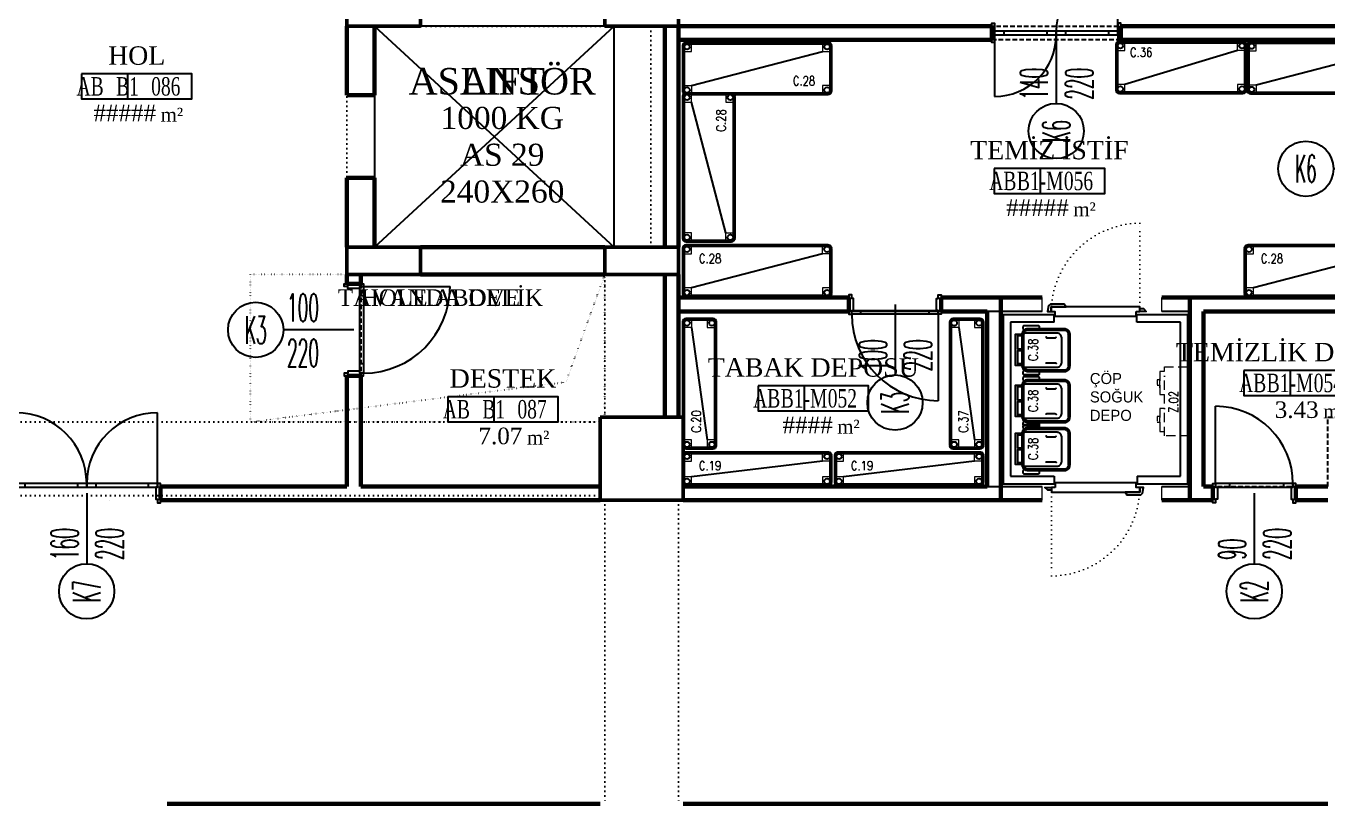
# Model space of a CAD drawing. Extents: x -228812 to 45006, y -308075 to -42938.
# Drawn here: x 34820 to 36233, y -46851 to -46006 of the extents above; entities that cross this region are included whole.
import ezdxf
from ezdxf.enums import TextEntityAlignment as Align

# ---------------------------------------------------------------- set-up
doc = ezdxf.new("R2010")
doc.units = 0
doc.header["$LTSCALE"] = 20
for name, pattern in [('( Hidden )', [0.375, 0.25, -0.125]), ('BORDER', [1.75, 0.5, -0.25, 0.5, -0.25, 0, -0.25]), ('DASHED2', [0.375, 0.25, -0.125]), ('DOT', [0.25, 0, -0.25])]:
    doc.linetypes.add(name, pattern=pattern)
doc.layers.get('0').update_dxf_attribs({"linetype": 'CONTINUOUS', "lineweight": 15})
doc.layers.get('DEFPOINTS').update_dxf_attribs({"linetype": 'CONTINUOUS'})
for name, color, linetype, lineweight in [('-DWG_ANA', 7, 'CONTINUOUS', 50), ('-DWG_DETAY1', 7, 'CONTINUOUS', 25), ('-DWG_DETAY2', 7, 'CONTINUOUS', 15), ('-dwg_sdepo', 7, 'BORDER', 9), ('DUVAR', 7, 'CONTINUOUS', 60), ('kapi-acilis', 43, 'DOT', 15), ('KOLON', 7, 'CONTINUOUS', 50), ('NO', 7, 'CONTINUOUS', 30), ('s-depo', 140, 'CONTINUOUS', 25)]:
    doc.layers.add(name, color=color, linetype=linetype, lineweight=lineweight)
for name, color, linetype in [('BL-C', 140, 'CONTINUOUS'), ('BL-Z', 117, 'CONTINUOUS'), ('IZ', 7, 'CONTINUOUS'), ('KA-PEN', 5, 'CONTINUOUS'), ('KAPILAR', 5, 'CONTINUOUS'), ('KIRIS', 9, 'DOT'), ('MERD', 7, 'CONTINUOUS'), ('ROOM', 7, 'CONTINUOUS'), ('ROOM-T', 7, 'CONTINUOUS'), ('SDNO', 7, 'CONTINUOUS'), ('YAZI-ATT-E', 7, 'CONTINUOUS'), ('YAZI-ATT-T', 7, 'CONTINUOUS'), ('YAZI-TEXT', 7, 'CONTINUOUS'), ('YAZI_BLM_1', 7, 'CONTINUOUS')]:
    doc.layers.add(name, color=color, linetype=linetype)
doc.styles.add('BLM_YAZI', font='stylu.ttf', dxfattribs={"width": 0.8})
doc.styles.add('OLC-200', font='tromans.shx', dxfattribs={"width": 0.5, "height": 0.2})
doc.styles.add('OLC-50', font='romans.shx', dxfattribs={"width": 0.5, "height": 0.15})
doc.styles.add('ROMANS', font='romans.shx', dxfattribs={"width": 0.8})
doc.styles.add('YAZI', font='times.ttf')

# ---------------------------------------------------------------- blocks, each defined once
blk = doc.blocks.new('ROOMNAME')
at = {"color": 0}
blk.add_line((0, 13.5), (0, -13.5), dxfattribs=at)
blk.add_lwpolyline([(-50, 13.5), (-50, -13.5), (70, -13.5), (70, 13.5)], close=True, dxfattribs=at)
at = {"color": 0, "insert": (36, -30.8), "char_height": 15, "width": 39.826, "attachment_point": 4, "style": 'YAZI'}
blk.add_mtext('m²', dxfattribs=at)
at = {"color": 0, "style": 'YAZI'}
for tag, p in [('KOD', (-25, 0)), ('NO', (35, 0))]:
    blk.add_attdef(tag, text='', height=20, dxfattribs=at).set_placement(p, align=Align.MIDDLE_CENTER)
blk.add_attdef('ALAN', text='', height=18, dxfattribs=at).set_placement((31, -29), align=Align.MIDDLE_RIGHT)
at = {"color": 0, "style": 'YAZI', "flags": 1}
for tag, p in [('ALANIHALE', (10, -51.3)), ('CEVRE', (8.8, -70.9))]:
    blk.add_attdef(tag, text='', height=15, dxfattribs=at).set_placement(p, align=Align.MIDDLE_CENTER)
at = {"color": 0, "style": 'OLC-200', "width": 0.5, "flags": 1}
for tag, p in [('DOS', (-43.9, -102.9)), ('SUP', (-12.3, -102.9)), ('DUV', (15.1, -102.9)), ('TAV', (42.4, -102.9)), ('KTIP1', (-43.9, -131.5)), ('KTIP2', (6.1, -131.5)), ('KTIP3', (56.1, -131.5)), ('KTIP1S', (-43.9, -160.1)), ('KTIP2S', (6.1, -160.1)), ('KTIP3S', (56.1, -160.1)), ('PTIP1', (-43.9, -188.6)), ('PTIP2', (6.1, -188.6)), ('PTIP3', (56.1, -188.6)), ('PTIP1S', (-43.9, -217.2)), ('PTIP2S', (6.1, -217.2)), ('PTIP3S', (56.1, -217.2)), ('KISI', (-43.9, -245.8)), ('KW', (6.1, -245.8)), ('ISI', (56.1, -245.8))]:
    blk.add_attdef(tag, p, '', height=15, dxfattribs=at)
at = {"layer": 'ROOM-T', "color": 9, "style": 'YAZI'}
blk.add_attdef('MAHALADI', text='', height=20, dxfattribs=at).set_placement((10, 33.5), align=Align.MIDDLE_CENTER)
blk = doc.blocks.new('*U688')
at = {"color": 0}
for p, q in [((-157, 18), (-157, 95)), ((-3, 18), (-3, 95)), ((-147, 18), (-147, 14)), ((-90.1, 18), (-90.1, 14)), ((-70, 18), (-70, 14)), ((-13.1, 18), (-13.1, 14)), ((-80, 7.5), (-80, 7.5))]:
    blk.add_line(p, q, dxfattribs=at)
at = {"color": 0, "linetype": 'DOT', "ltscale": 20}
blk.add_line((-155, 0), (-5, 0), dxfattribs=at)
at = {"color": 0, "lineweight": -3}
for points in [[(-160, 15), (-160, 18), (-157, 18), (-157, 14), (-155, 14), (-155, 1), (-157, 1), (-157, -3), (-160, -3), (-160, 0)], [(0, 15), (0, 18), (-3, 18), (-3, 14), (-5, 14), (-5, 1), (-3, 1), (-3, -3), (0, -3), (0, 0)]]:
    blk.add_lwpolyline(points, dxfattribs=at)
at = {"color": 0}
for points in [[(-157, 18), (-157, 14), (-80, 14), (-80, 18)], [(-80, 18), (-80, 14), (-3, 14), (-3, 18)]]:
    blk.add_lwpolyline(points, close=True, dxfattribs=at)
at = {"color": 16}
blk.add_lwpolyline([(-80, 7.5), (-80, -69)], dxfattribs=at)
blk.add_circle((-80, -99), 30, dxfattribs=at)
at = {"color": 0}
for centre, start, end in [((-157, 18), 0, 90), ((-3, 18), 90, 180)]:
    blk.add_arc(centre, 77, start, end, dxfattribs=at)
at = {"color": 16, "style": 'OLC-50', "width": 0.45}
blk.add_attdef('GEN', text='', height=30, rotation=90, dxfattribs=at).set_placement((-80, -65), align=Align.BOTTOM_LEFT)
blk.add_attdef('YUK', text='', height=30, rotation=90, dxfattribs=at).set_placement((-70, -65), align=Align.TOP_LEFT)
at = {"style": 'OLC-50', "width": 0.5, "flags": 1}
for tag, p in [('KABLOK', (-188.3, -83.8)), ('KAMAHKOD', (-83.9, -83.8)), ('KAMAHNO', (-195.2, -120.6)), ('KAMAHAD', (-79.6, -120)), ('DUVKA', (-188.6, -156)), ('KARENK', (-82.6, -154.8)), ('KATIP', (-188.1, -194)), ('KASAMAL', (-83.9, -189.6)), ('KAMAL', (-188.7, -233)), ('KASARENK', (-83.5, -229)), ('MENFEZ', (-190, -268.9)), ('YANGIN', (-84.2, -266.9)), ('ACILYON', (-192.7, -303.5)), ('CEKIT', (-86.3, -303.2)), ('CARPTEK', (-195, -337.4)), ('FOTOSEL', (-86.8, -337.1)), ('PBAR', (-193.2, -371.1)), ('KONTROL', (-87, -371.1))]:
    blk.add_attdef(tag, p, '', height=30, dxfattribs=at)
at = {"color": 16, "style": 'OLC-50', "width": 0.45}
blk.add_attdef('POZ', text='', height=30, rotation=90, dxfattribs=at).set_placement((-80, -99), align=Align.MIDDLE_CENTER)
blk = doc.blocks.new('*U661')
at = {"color": 0}
for p, q in [((-97, 18), (-97, 112)), ((-87, 18), (-87, 14)), ((-13, 18), (-13, 14)), ((-50, 7.5), (-50, 7.5))]:
    blk.add_line(p, q, dxfattribs=at)
at = {"color": 0, "linetype": 'DOT', "ltscale": 20}
blk.add_line((0, 0), (-100, 0), dxfattribs=at)
at = {"color": 0, "lineweight": -3}
for points in [[(-100, 15), (-100, 18), (-97, 18), (-97, 14), (-95, 14), (-95, 1), (-97, 1), (-97, -3), (-100, -3), (-100, 0)], [(0, 15), (0, 18), (-3, 18), (-3, 14), (-5, 14), (-5, 1), (-3, 1), (-3, -3), (0, -3), (0, 0)]]:
    blk.add_lwpolyline(points, dxfattribs=at)
at = {"color": 0}
blk.add_lwpolyline([(-3, 18), (-3, 14), (-97, 14), (-97, 18)], close=True, dxfattribs=at)
at = {"color": 16}
blk.add_lwpolyline([(-50, 7.5), (-50, -69)], dxfattribs=at)
blk.add_circle((-50, -99), 30, dxfattribs=at)
at = {"color": 0}
blk.add_arc((-97, 18), 94, 0, 90, dxfattribs=at)
at = {"color": 16, "style": 'OLC-50', "width": 0.45}
blk.add_attdef('GEN', text='', height=30, rotation=90, dxfattribs=at).set_placement((-50, -65), align=Align.BOTTOM_LEFT)
blk.add_attdef('YUK', text='', height=30, rotation=90, dxfattribs=at).set_placement((-40, -65), align=Align.TOP_LEFT)
at = {"style": 'OLC-50', "width": 0.5, "flags": 1}
for tag, p in [('KABLOK', (-158.3, -83.8)), ('KAMAHKOD', (-53.9, -83.8)), ('KAMAHNO', (-165.2, -120.6)), ('KAMAHAD', (-49.6, -120)), ('DUVKA', (-158.6, -156)), ('KARENK', (-52.6, -154.8)), ('KATIP', (-158.1, -194)), ('KASAMAL', (-53.9, -189.6)), ('KAMAL', (-158.7, -233)), ('KASARENK', (-53.5, -229)), ('MENFEZ', (-160, -268.9)), ('YANGIN', (-54.2, -266.9)), ('ACILYON', (-162.7, -303.5)), ('CEKIT', (-56.3, -303.2)), ('CARPTEK', (-165, -337.4)), ('FOTOSEL', (-56.8, -337.1)), ('PBAR', (-163.2, -371.1)), ('KONTROL', (-57, -371.1))]:
    blk.add_attdef(tag, p, '', height=30, dxfattribs=at)
at = {"color": 16, "style": 'OLC-50', "width": 0.45}
blk.add_attdef('POZ', text='', height=30, rotation=90, dxfattribs=at).set_placement((-50, -99), align=Align.MIDDLE_CENTER)
blk = doc.blocks.new('YAZI-ATT')
at = {"layer": 'YAZI-ATT-E', "color": 0, "style": 'YAZI'}
blk.add_attdef('TEXT', text='', height=15, dxfattribs=at).set_placement((6.37, 7.31), align=Align.MIDDLE_CENTER)
at = {"layer": 'YAZI-ATT-T', "color": 9, "style": 'YAZI'}
blk.add_attdef('YAZI', text='', height=15, dxfattribs=at).set_placement((5.95, 7.31), align=Align.MIDDLE_CENTER)
blk = doc.blocks.new('AS-29')
at = {"layer": 'MERD', "color": 6}
for p, q in [((57646.6, -26371.4), (57906.6, -26131.4)), ((57646.6, -26131.4), (57906.6, -26371.4))]:
    blk.add_line(p, q, dxfattribs=at)
blk.add_lwpolyline([(57906.6, -26131.4), (57906.6, -26131.4), (57646.6, -26131.4), (57646.6, -26371.4), (57906.6, -26371.4), (57906.6, -26131.4)], dxfattribs=at)
at = {"layer": 'YAZI-TEXT', "color": 7}
ref = blk.add_blockref('YAZI-ATT', (57785.5, -26191.3), dxfattribs=dict(at, xscale=-1.6, yscale=1.6, zscale=1.6))
ref.add_attrib('YAZI', 'ASANSÖR', dxfattribs={"layer": 'YAZI-ATT-T', "color": 9, "height": 28.8, "style": 'YAZI'}).set_placement((57785.2, -26191.3), align=Align.MIDDLE_CENTER)
ref.add_attrib('TEXT', 'LIFT', dxfattribs={"layer": 'YAZI-ATT-E', "color": 0, "height": 28.8, "style": 'YAZI'}).set_placement((57785.7, -26191.3), align=Align.MIDDLE_CENTER)
at = {"layer": 'YAZI-TEXT', "color": 7, "char_height": 24, "attachment_point": 5, "style": 'YAZI'}
for s, insert, width in [('1000 KG', (57785.2, -26231.3), 150.875), ('AS 29', (57785.2, -26271.3), 97.947), ('240X260', (57785.2, -26311.3), 97.947)]:
    blk.add_mtext(s, dxfattribs=dict(at, insert=insert, width=width))
blk = doc.blocks.new('KOLON90')
at = {"layer": 'KOLON', "color": 4}
blk.add_lwpolyline([(-45, 45), (45, 45), (45, -45), (-45, -45)], close=True, dxfattribs=at)
blk = doc.blocks.new('*U9162')
for p, q in [((-3, 9.5), (-3, 76.5)), ((-137, 5.5), (-137, -61.5))]:
    blk.add_line(p, q)
at = {"color": 0, "linetype": 'DOT', "ltscale": 20}
blk.add_line((-137, 0), (-3, 0), dxfattribs=at)
at = {"color": 0}
for p, q in [((-127, 9.5), (-127, 5.5)), ((-80.1, 9.5), (-80.1, 5.5)), ((-70, 7.5), (-70, 7.5)), ((-60, 9.5), (-60, 5.5)), ((-13.1, 9.5), (-13.1, 5.5))]:
    blk.add_line(p, q, dxfattribs=at)
at = {"color": 0, "lineweight": -3}
for points in [[(-140, 15), (-140, 18), (-137, 18), (-137, 14), (-137, 14), (-137, 1), (-137, 1), (-137, -3), (-140, -3), (-140, 0)], [(0, 15), (0, 18), (-3, 18), (-3, 14), (-3, 14), (-3, 1), (-3, 1), (-3, -3), (0, -3), (0, 0)]]:
    blk.add_lwpolyline(points, dxfattribs=at)
at = {"color": 0}
for points in [[(-137, 9.5), (-137, 5.5), (-70, 5.5), (-70, 9.5)], [(-70, 9.5), (-70, 5.5), (-3, 5.5), (-3, 9.5)]]:
    blk.add_lwpolyline(points, close=True, dxfattribs=at)
at = {"color": 16}
blk.add_lwpolyline([(-70, 7.5), (-70, -69)], dxfattribs=at)
blk.add_circle((-70, -99), 30, dxfattribs=at)
for centre, start, end in [((-3, 9.5), 90, 180), ((-137, 5.5), 270, 0)]:
    blk.add_arc(centre, 67, start, end)
at = {"color": 16, "style": 'OLC-50', "width": 0.45}
blk.add_attdef('GEN', text='', height=30, rotation=90, dxfattribs=at).set_placement((-70, -65), align=Align.BOTTOM_LEFT)
blk.add_attdef('YUK', text='', height=30, rotation=90, dxfattribs=at).set_placement((-60, -65), align=Align.TOP_LEFT)
at = {"style": 'OLC-50', "width": 0.5, "flags": 1}
for tag, p in [('KABLOK', (-178.3, -83.8)), ('KAMAHKOD', (-73.9, -83.8)), ('KAMAHNO', (-185.2, -120.6)), ('KAMAHAD', (-69.6, -120)), ('DUVKA', (-178.6, -156)), ('KARENK', (-72.6, -154.8)), ('KATIP', (-178.1, -194)), ('KASAMAL', (-73.9, -189.6)), ('KAMAL', (-178.7, -233)), ('KASARENK', (-73.5, -229)), ('MENFEZ', (-180, -268.9)), ('YANGIN', (-74.2, -266.9)), ('ACILYON', (-182.7, -303.5)), ('CEKIT', (-76.3, -303.2)), ('CARPTEK', (-185, -337.4)), ('FOTOSEL', (-76.8, -337.1)), ('PBAR', (-183.2, -371.1)), ('KONTROL', (-77, -371.1))]:
    blk.add_attdef(tag, p, '', height=30, dxfattribs=at)
at = {"color": 16, "style": 'OLC-50', "width": 0.45}
blk.add_attdef('POZ', text='', height=30, rotation=90, dxfattribs=at).set_placement((-70, -99), align=Align.MIDDLE_CENTER)
blk = doc.blocks.new('*U9168')
for p, q in [((-3, 9.5), (-3, 76.5)), ((-137, 5.5), (-137, -61.5))]:
    blk.add_line(p, q)
at = {"color": 0, "linetype": 'DOT', "ltscale": 20}
blk.add_line((-137, 0), (-3, 0), dxfattribs=at)
at = {"color": 0}
for p, q in [((-127, 9.5), (-127, 5.5)), ((-80.1, 9.5), (-80.1, 5.5)), ((-70, 7.5), (-70, 7.5)), ((-60, 9.5), (-60, 5.5)), ((-13.1, 9.5), (-13.1, 5.5))]:
    blk.add_line(p, q, dxfattribs=at)
at = {"color": 16}
blk.add_lwpolyline([(-70, 7.5), (-70, 84)], dxfattribs=at)
at = {"color": 0, "lineweight": -3}
for points in [[(-140, 15), (-140, 18), (-137, 18), (-137, 14), (-137, 14), (-137, 1), (-137, 1), (-137, -3), (-140, -3), (-140, 0)], [(0, 15), (0, 18), (-3, 18), (-3, 14), (-3, 14), (-3, 1), (-3, 1), (-3, -3), (0, -3), (0, 0)]]:
    blk.add_lwpolyline(points, dxfattribs=at)
at = {"color": 0}
for points in [[(-137, 9.5), (-137, 5.5), (-70, 5.5), (-70, 9.5)], [(-70, 9.5), (-70, 5.5), (-3, 5.5), (-3, 9.5)]]:
    blk.add_lwpolyline(points, close=True, dxfattribs=at)
at = {"color": 16}
blk.add_circle((-70, 114), 30, dxfattribs=at)
for centre, start, end in [((-3, 9.5), 90, 180), ((-137, 5.5), 270, 0)]:
    blk.add_arc(centre, 67, start, end)
at = {"color": 16, "style": 'OLC-50', "width": 0.45}
blk.add_attdef('POZ', text='', height=30, rotation=270, dxfattribs=at).set_placement((-70, 114), align=Align.MIDDLE_CENTER)
blk.add_attdef('YUK', text='', height=30, rotation=270, dxfattribs=at).set_placement((-80, 80), align=Align.TOP_LEFT)
blk.add_attdef('GEN', text='', height=30, rotation=270, dxfattribs=at).set_placement((-70, 80), align=Align.BOTTOM_LEFT)
at = {"style": 'OLC-50', "width": 0.5, "flags": 1}
for tag, p in [('KABLOK', (-178.3, -83.8)), ('KAMAHKOD', (-73.9, -83.8)), ('KAMAHNO', (-185.2, -120.6)), ('KAMAHAD', (-69.6, -120)), ('DUVKA', (-178.6, -156)), ('KARENK', (-72.6, -154.8)), ('KATIP', (-178.1, -194)), ('KASAMAL', (-73.9, -189.6)), ('KAMAL', (-178.7, -233)), ('KASARENK', (-73.5, -229)), ('MENFEZ', (-180, -268.9)), ('YANGIN', (-74.2, -266.9)), ('ACILYON', (-182.7, -303.5)), ('CEKIT', (-76.3, -303.2)), ('CARPTEK', (-185, -337.4)), ('FOTOSEL', (-76.8, -337.1)), ('PBAR', (-183.2, -371.1)), ('KONTROL', (-77, -371.1))]:
    blk.add_attdef(tag, p, '', height=30, dxfattribs=at)
blk = doc.blocks.new('*U666')
at = {"color": 0, "linetype": 'DOT', "ltscale": 20}
blk.add_line((-100, 15), (0, 15), dxfattribs=at)
at = {"color": 0}
for p, q in [((-87, -3), (-87, 1)), ((-50, 7.5), (-50, 7.5)), ((-13, -3), (-13, 1)), ((-3, -3), (-3, -97))]:
    blk.add_line(p, q, dxfattribs=at)
at = {"color": 0, "lineweight": -3}
for points in [[(-100, 0), (-100, -3), (-97, -3), (-97, 1), (-95, 1), (-95, 14), (-97, 14), (-97, 18), (-100, 18), (-100, 15)], [(0, 0), (0, -3), (-3, -3), (-3, 1), (-5, 1), (-5, 14), (-3, 14), (-3, 18), (0, 18), (0, 15)]]:
    blk.add_lwpolyline(points, dxfattribs=at)
at = {"color": 0}
blk.add_lwpolyline([(-97, -3), (-97, 1), (-3, 1), (-3, -3)], close=True, dxfattribs=at)
at = {"color": 16}
blk.add_lwpolyline([(-50, 7.5), (-50, -69)], dxfattribs=at)
blk.add_circle((-50, -99), 30, dxfattribs=at)
at = {"color": 0}
blk.add_arc((-3, -3), 94, 180, 270, dxfattribs=at)
at = {"color": 16, "style": 'OLC-50', "width": 0.45}
blk.add_attdef('GEN', text='', height=30, rotation=90, dxfattribs=at).set_placement((-50, -65), align=Align.BOTTOM_LEFT)
blk.add_attdef('YUK', text='', height=30, rotation=90, dxfattribs=at).set_placement((-40, -65), align=Align.TOP_LEFT)
at = {"style": 'OLC-50', "width": 0.5, "flags": 1}
for tag, p in [('KABLOK', (-158.3, -83.8)), ('KAMAHKOD', (-53.9, -83.8)), ('KAMAHNO', (-165.2, -120.6)), ('KAMAHAD', (-49.6, -120)), ('DUVKA', (-158.6, -156)), ('KARENK', (-52.6, -154.8)), ('KATIP', (-158.1, -194)), ('KASAMAL', (-53.9, -189.6)), ('KAMAL', (-158.7, -233)), ('KASARENK', (-53.5, -229)), ('MENFEZ', (-160, -268.9)), ('YANGIN', (-54.2, -266.9)), ('ACILYON', (-162.7, -303.5)), ('CEKIT', (-56.3, -303.2)), ('CARPTEK', (-165, -337.4)), ('FOTOSEL', (-56.8, -337.1)), ('PBAR', (-163.2, -371.1)), ('KONTROL', (-57, -371.1))]:
    blk.add_attdef(tag, p, '', height=30, dxfattribs=at)
at = {"color": 16, "style": 'OLC-50', "width": 0.45}
blk.add_attdef('POZ', text='', height=30, rotation=90, dxfattribs=at).set_placement((-50, -99), align=Align.MIDDLE_CENTER)
blk = doc.blocks.new('*U9169')
at = {"color": 0}
for p, q in [((-87, 18), (-87, 102)), ((-72, 18), (-72, 14)), ((-13.1, 18), (-13.1, 14)), ((-45, 7.5), (-45, 7.5))]:
    blk.add_line(p, q, dxfattribs=at)
at = {"color": 0, "linetype": 'DOT', "ltscale": 20}
blk.add_line((-90, 0), (0, 0), dxfattribs=at)
at = {"color": 0, "lineweight": -3}
for points in [[(-90, 15), (-90, 18), (-87, 18), (-87, 14), (-85, 14), (-85, 1), (-87, 1), (-87, -3), (-90, -3), (-90, 0)], [(0, 15), (0, 18), (-3, 18), (-3, 14), (-5, 14), (-5, 1), (-3, 1), (-3, -3), (0, -3), (0, 0)]]:
    blk.add_lwpolyline(points, dxfattribs=at)
at = {"color": 0}
blk.add_lwpolyline([(-87, 18), (-87, 14), (-3, 14), (-3, 18)], close=True, dxfattribs=at)
at = {"color": 16}
blk.add_lwpolyline([(-45, 7.5), (-45, -69)], dxfattribs=at)
blk.add_circle((-45, -99), 30, dxfattribs=at)
blk.add_arc((-87, 18), 84, 0, 90)
at = {"color": 16, "style": 'OLC-50', "width": 0.45}
blk.add_attdef('GEN', text='', height=30, rotation=90, dxfattribs=at).set_placement((-45, -65), align=Align.BOTTOM_LEFT)
blk.add_attdef('YUK', text='', height=30, rotation=90, dxfattribs=at).set_placement((-35, -65), align=Align.TOP_LEFT)
at = {"style": 'OLC-50', "width": 0.5, "flags": 1}
for tag, p in [('KABLOK', (-153.3, -83.8)), ('KAMAHKOD', (-48.9, -83.8)), ('KAMAHNO', (-160.2, -120.6)), ('KAMAHAD', (-44.6, -120)), ('DUVKA', (-153.6, -156)), ('KARENK', (-47.6, -154.8)), ('KATIP', (-153.1, -194)), ('KASAMAL', (-48.9, -189.6)), ('KAMAL', (-153.7, -233)), ('KASARENK', (-48.5, -229)), ('MENFEZ', (-155, -268.9)), ('YANGIN', (-49.2, -266.9)), ('ACILYON', (-157.7, -303.5)), ('CEKIT', (-51.3, -303.2)), ('CARPTEK', (-160, -337.4)), ('FOTOSEL', (-51.8, -337.1)), ('PBAR', (-158.2, -371.1)), ('KONTROL', (-52, -371.1))]:
    blk.add_attdef(tag, p, '', height=30, dxfattribs=at)
at = {"color": 16, "style": 'OLC-50', "width": 0.45}
blk.add_attdef('POZ', text='', height=30, rotation=90, dxfattribs=at).set_placement((-45, -99), align=Align.MIDDLE_CENTER)
blk = doc.blocks.new('jd-tsc')
at = {"layer": 'YAZI_BLM_1', "style": 'BLM_YAZI'}
for s, p in [('ÇÖP', (0, 40)), ('SOĞUK', (0, 20)), ('DEPO', (0, 0))]:
    blk.add_text(s, height=12, dxfattribs=at).set_placement(p)
blk = doc.blocks.new('1CN-COP120')
at = {"layer": '-DWG_ANA', "color": 0, "linetype": 'Continuous'}
blk.add_lwpolyline([(-18, -58), (17, -58, 0.414214), (22, -53), (22, -13, 0.414214), (17, -8), (-17, -8, 0.375011), (-23, -13), (-23, -53, 0.414214)], format="xyb", close=True, dxfattribs=at)
at = {"layer": '-DWG_DETAY1', "color": 0, "linetype": 'Continuous'}
blk.add_lwpolyline([(-17, -8), (-17, 0), (17, 0), (17, -8), (15, -8), (15, -2), (1, -2), (1, -8), (-1, -8), (-1, -2), (-15, -2), (-15, -8)], dxfattribs=at)
for points in [[(-23, -25), (-23, -9, 0.414214), (-24, -8), (-26, -8, 0.414214), (-27, -9), (-27, -25, 0.414214), (-26, -26), (-24, -26, 0.414214)], [(-14, -50), (13, -50, 0.414214), (18, -45), (18, -9, 0.414214), (17, -8), (-17.1, -8, 0.346089), (-19, -9.4), (-19, -45, 0.414214)], [(26, -25), (26, -9, 0.414214), (25, -8), (23, -8, 0.414214), (22, -9), (22, -25, 0.414214), (23, -26), (25, -26, 0.414214)]]:
    blk.add_lwpolyline(points, format="xyb", close=True, dxfattribs=at)
for points in [[(-15, -33), (-15, -33, -0.414214), (-14, -34), (-14, -43, -0.414214), (-15, -44), (-15, -44)], [(14, -33), (14, -33, 0.414214), (13, -34), (13, -43, 0.414214), (14, -44), (14, -44)]]:
    blk.add_lwpolyline(points, format="xyb", dxfattribs=at)
at = {"layer": 'NO', "linetype": 'Continuous', "style": 'ROMANS', "width": 0.8}
blk.add_attdef('NO', text='', height=10, dxfattribs=at).set_placement((0, -19), align=Align.MIDDLE)
blk = doc.blocks.new('J-KS09r')
at = {"layer": 'kapi-acilis', "linetype": 'DOT'}
blk.add_lwpolyline([(3, 11), (3, 107)], dxfattribs=at)
blk.add_arc((4.2, 9.8), 97.2, 90.6814, 179.3186, dxfattribs=at)
at = {"layer": 's-depo', "linetype": 'Continuous'}
for points in [[(-77, 16), (-79, 19), (-94, 19), (-96, 17), (-97, 11), (-93, 11), (-93, 16)], [(-1, 11), (3, 11), (3, 16), (-93, 16), (-93, 11), (-89, 11), (-89, 6), (-1, 6), (-1, 11)], [(3, 14), (7, 14), (10, 11), (3, 11)]]:
    blk.add_lwpolyline(points, close=True, dxfattribs=at)
blk = doc.blocks.new('IDD166-K')
at = {"layer": '-DWG_ANA', "color": 0}
blk.add_lwpolyline([(3, 0), (157, 0, -0.414214), (160, -3), (160, -52, -0.414214), (157, -55), (3, -55, -0.414214), (0, -52), (0, -3, -0.414214)], format="xyb", close=True, dxfattribs=at)
at = {"layer": '-DWG_DETAY1', "color": 0}
blk.add_lwpolyline([(9, -46), (151, -9)], dxfattribs=at)
for centre in [(4, -4), (156, -4), (4, -51), (156, -51)]:
    blk.add_circle(centre, 3, dxfattribs=at)
at = {"layer": '-DWG_DETAY2', "color": 0, "linetype": 'Continuous'}
for points in [[(0, -9), (9, -9), (9, 0)], [(151, 0), (151, -9), (160, -9)], [(0, -46), (9, -46), (9, -55)], [(160, -46), (151, -46), (151, -55)]]:
    blk.add_lwpolyline(points, dxfattribs=at)
at = {"layer": 'NO', "linetype": 'Continuous', "style": 'ROMANS', "width": 0.8}
blk.add_attdef('NO', text='', height=10, dxfattribs=at).set_placement((131, -41), align=Align.MIDDLE)
blk = doc.blocks.new('IDD144')
at = {"layer": '-DWG_ANA', "color": 0}
blk.add_lwpolyline([(3, 0), (137, 0, -0.414214), (140, -3), (140, -32, -0.414214), (137, -35), (3, -35, -0.414214), (0, -32), (0, -3, -0.414214)], format="xyb", close=True, dxfattribs=at)
at = {"layer": '-DWG_DETAY1', "color": 0}
blk.add_lwpolyline([(9, -26), (131, -9)], dxfattribs=at)
for centre in [(4, -4), (136, -4), (4, -31), (136, -31)]:
    blk.add_circle(centre, 3, dxfattribs=at)
at = {"layer": '-DWG_DETAY2', "color": 0, "linetype": 'Continuous'}
for points in [[(0, -9), (9, -9), (9, 0)], [(131, 0), (131, -9), (140, -9)], [(0, -26), (9, -26), (9, -35)], [(140, -26), (131, -26), (131, -35)]]:
    blk.add_lwpolyline(points, dxfattribs=at)
at = {"layer": 'NO', "linetype": 'Continuous', "style": 'ROMANS', "width": 0.8}
blk.add_attdef('NO', text='', height=10, dxfattribs=at).set_placement((111, -21), align=Align.MIDDLE)
blk = doc.blocks.new('1br-pc1nh')
at = {"layer": '-dwg_sdepo', "color": 0, "lineweight": 0}
blk.add_lwpolyline([(75, -27), (0, -27), (0, 0), (75, 0)], close=True, dxfattribs=at)
for points in [[(5, -27), (5, -32), (30, -32), (30, -27)], [(45, -27), (45, -32), (70, -32), (70, -27)], [(22.9, -32), (12.9, -32)]]:
    blk.add_lwpolyline(points, dxfattribs=at)
at = {"layer": '-dwg_sdepo', "color": 0, "linetype": 'DASHED2'}
for points in [[(14, -32), (14, -35), (20, -35), (20, -32)], [(54, -32), (54, -35), (60, -35), (60, -32)]]:
    blk.add_lwpolyline(points, close=True, dxfattribs=at)
at = {"layer": 'SDNO', "linetype": 'Continuous', "style": 'ROMANS', "width": 0.8}
blk.add_attdef('SDNO', text='', height=10, dxfattribs=at).set_placement((38, -17), align=Align.MIDDLE)
blk = doc.blocks.new('IDD144-K')
at = {"layer": '-DWG_ANA', "color": 0}
blk.add_lwpolyline([(3, 0), (137, 0, -0.414214), (140, -3), (140, -32, -0.414214), (137, -35), (3, -35, -0.414214), (0, -32), (0, -3, -0.414214)], format="xyb", close=True, dxfattribs=at)
at = {"layer": '-DWG_DETAY1', "color": 0}
blk.add_lwpolyline([(9, -26), (131, -9)], dxfattribs=at)
for centre in [(4, -4), (136, -4), (4, -31), (136, -31)]:
    blk.add_circle(centre, 3, dxfattribs=at)
at = {"layer": '-DWG_DETAY2', "color": 0, "linetype": 'Continuous'}
for points in [[(0, -9), (9, -9), (9, 0)], [(131, 0), (131, -9), (140, -9)], [(0, -26), (9, -26), (9, -35)], [(140, -26), (131, -26), (131, -35)]]:
    blk.add_lwpolyline(points, dxfattribs=at)
at = {"layer": 'NO', "linetype": 'Continuous', "style": 'ROMANS', "width": 0.8}
blk.add_attdef('NO', text='', height=10, dxfattribs=at).set_placement((111, -21), align=Align.MIDDLE)
blk = doc.blocks.new('IDD164-K')
at = {"layer": '-DWG_ANA', "color": 0}
blk.add_lwpolyline([(3, 0), (157, 0, -0.414214), (160, -3), (160, -32, -0.414214), (157, -35), (3, -35, -0.414214), (0, -32), (0, -3, -0.414214)], format="xyb", close=True, dxfattribs=at)
at = {"layer": '-DWG_DETAY1', "color": 0}
blk.add_lwpolyline([(9, -26), (151, -9)], dxfattribs=at)
for centre in [(4, -4), (156, -4), (4, -31), (156, -31)]:
    blk.add_circle(centre, 3, dxfattribs=at)
at = {"layer": '-DWG_DETAY2', "color": 0, "linetype": 'Continuous'}
for points in [[(0, -9), (9, -9), (9, 0)], [(151, 0), (151, -9), (160, -9)], [(0, -26), (9, -26), (9, -35)], [(160, -26), (151, -26), (151, -35)]]:
    blk.add_lwpolyline(points, dxfattribs=at)
at = {"layer": 'NO', "linetype": 'Continuous', "style": 'ROMANS', "width": 0.8}
blk.add_attdef('NO', text='', height=10, dxfattribs=at).set_placement((131, -21), align=Align.MIDDLE)
blk = doc.blocks.new('IDD146')
at = {"layer": '-DWG_ANA', "color": 0}
blk.add_lwpolyline([(-133, 54), (1, 54, -0.414214), (4, 51), (4, 2, -0.414214), (1, -1), (-133, -1, -0.414214), (-136, 2), (-136, 51, -0.414214)], format="xyb", close=True, dxfattribs=at)
at = {"layer": '-DWG_DETAY1', "color": 0}
blk.add_lwpolyline([(-127, 8), (-5, 45)], dxfattribs=at)
for centre in [(-132, 50), (0, 50), (-132, 3), (0, 3)]:
    blk.add_circle(centre, 3, dxfattribs=at)
at = {"layer": '-DWG_DETAY2', "color": 0, "linetype": 'Continuous'}
for points in [[(-136, 45), (-127, 45), (-127, 54)], [(-5, 54), (-5, 45), (4, 45)], [(-136, 8), (-127, 8), (-127, -1)], [(4, 8), (-5, 8), (-5, -1)]]:
    blk.add_lwpolyline(points, dxfattribs=at)
blk = doc.blocks.new('Demonte istif rafı')
at = {"linetype": 'Continuous', "rotation": 180}
blk.add_blockref('IDD146', (-65.6, 30.1), dxfattribs=at)
at = {"layer": 'NO', "linetype": 'Continuous', "style": 'ROMANS', "width": 0.8}
blk.add_attdef('NO', text='', height=10, dxfattribs=at).set_placement((-43, 20), align=Align.MIDDLE)

msp = doc.modelspace()

# ---------------------------------------------------------------- linework, layer by layer
at = {"linetype": 'Continuous'}
for p, q in [((35922.668, -46316.5), (35922.668, -46301.5)), ((36052.668, -46316.5), (36052.668, -46301.5)), ((35922.668, -46521.5), (35922.668, -46506.5)), ((36052.668, -46521.5), (36052.668, -46506.5))]:
    msp.add_line(p, q, dxfattribs=at)
at = {"layer": 'DEFPOINTS', "color": 7, "linetype": '( Hidden )'}
for p, q in [((36307.874, -46021.5), (35527.874, -46021.5)), ((35527.874, -46021.5), (35527.874, -46301.5)), ((35527.874, -46316.5), (35527.874, -46431.5)), ((35862.874, -46506.5), (35862.874, -46316.5)), ((35527.874, -46431.5), (35532.874, -46431.5)), ((35532.874, -46431.5), (35532.874, -46506.5))]:
    msp.add_line(p, q, dxfattribs=at)
at = {"layer": 'DEFPOINTS', "color": 7, "linetype": 'Continuous'}
for p, q in [((35922.668, -46316.5), (35527.874, -46316.5)), ((36082.874, -46316.5), (36052.668, -46316.5)), ((35532.874, -46506.5), (35922.668, -46506.5)), ((36052.668, -46506.5), (36082.874, -46506.5))]:
    msp.add_line(p, q, dxfattribs=at)
at = {"layer": 'DEFPOINTS', "color": 7, "linetype": '( Hidden )'}
for points in [[(36307.874, -45731.5), (35527.874, -45731.5), (35527.874, -46006.5), (36307.874, -46006.5)], [(35512.874, -46276.5), (35447.874, -46276.5), (35247.874, -46276.5), (35167.874, -46276.5), (35182.874, -46276.5), (35182.874, -46286.5), (35182.874, -46506.5), (35442.874, -46506.5), (35442.874, -46431.5), (35512.874, -46431.5)], [(36307.874, -46431.5), (36307.874, -46316.5), (36097.874, -46316.5), (36097.874, -46506.5), (36232.874, -46506.5), (36232.874, -46431.5)]]:
    msp.add_lwpolyline(points, close=True, dxfattribs=at)
at = {"layer": 'DUVAR', "color": 2, "ltscale": 0.5}
for p, q in [((35167.874, -46006.5), (35167.874, -46081.5)), ((35167.874, -46006.5), (35167.874, -46081.5)), ((35197.874, -46006.5), (35197.874, -46081.5)), ((35197.874, -46006.5), (35197.874, -46081.5)), ((35512.874, -46006.5), (35512.874, -46246.5)), ((35512.874, -46006.5), (35512.874, -46246.5)), ((35512.874, -46006.5), (35512.874, -46246.5)), ((35527.874, -46006.5), (35527.874, -46246.5)), ((35527.874, -46006.5), (35527.874, -46076.5)), ((35527.874, -46006.5), (35527.874, -46246.5)), ((35527.874, -46006.5), (35867.874, -46006.5)), ((36007.874, -46006.5), (36307.874, -46006.5)), ((35527.874, -46021.5), (35867.874, -46021.5)), ((36007.874, -46021.5), (36307.874, -46021.5)), ((35527.874, -46091.5), (35527.874, -46246.5)), ((35167.874, -46171.5), (35167.874, -46246.5)), ((35167.874, -46171.5), (35167.874, -46246.5)), ((35197.874, -46171.5), (35197.874, -46246.5)), ((35197.874, -46171.5), (35197.874, -46246.5)), ((35247.874, -46246.5), (35447.874, -46246.5)), ((35247.874, -46246.5), (35447.874, -46246.5)), ((35167.874, -46286.5), (35167.874, -46276.5)), ((35247.874, -46276.5), (35447.874, -46276.5)), ((35247.874, -46276.5), (35447.874, -46276.5)), ((35512.874, -46276.5), (35512.874, -46431.5)), ((35512.874, -46276.5), (35512.874, -46431.5)), ((35527.874, -46276.5), (35527.874, -46431.5)), ((35527.874, -46276.5), (35527.874, -46431.5)), ((35527.874, -46301.5), (35712.874, -46301.5)), ((35812.874, -46301.5), (35922.668, -46301.5)), ((36052.668, -46301.5), (36082.874, -46301.5)), ((36082.874, -46301.5), (36307.874, -46301.5)), ((35527.874, -46316.5), (35712.874, -46316.5)), ((35812.874, -46316.5), (35862.874, -46316.5)), ((36097.874, -46316.5), (36307.874, -46316.5)), ((35532.874, -46506.5), (35862.874, -46506.5)), ((36097.874, -46506.5), (36107.874, -46506.5)), ((36197.874, -46506.5), (36232.874, -46506.5)), ((35532.874, -46521.5), (35922.668, -46521.5)), ((36052.668, -46521.5), (36082.874, -46521.5)), ((36082.874, -46521.5), (36107.874, -46521.5)), ((36197.874, -46521.5), (36232.874, -46521.5))]:
    msp.add_line(p, q, dxfattribs=at)
at = {"layer": 'DUVAR', "color": 2}
for p, q in [((35867.874, -46021.5), (35867.874, -46006.5)), ((36007.874, -46021.5), (36007.874, -46006.5)), ((35197.874, -46081.5), (35167.874, -46081.5)), ((35197.874, -46081.5), (35167.874, -46081.5)), ((35197.874, -46171.5), (35167.874, -46171.5)), ((35197.874, -46171.5), (35167.874, -46171.5)), ((35182.874, -46276.5), (35182.874, -46286.5)), ((35512.874, -46276.5), (35512.874, -46431.5)), ((35527.874, -46276.5), (35527.874, -46301.5)), ((35182.874, -46286.5), (35167.874, -46286.5)), ((35712.874, -46301.5), (35712.874, -46316.5)), ((35812.874, -46301.5), (35812.874, -46316.5)), ((35877.874, -46301.5), (35877.874, -46521.5)), ((36082.874, -46301.5), (36082.874, -46521.5)), ((35527.874, -46316.5), (35527.874, -46431.5)), ((35862.874, -46316.5), (35862.874, -46506.5)), ((36097.874, -46316.5), (36097.874, -46506.5)), ((35167.874, -46386.5), (35167.874, -46506.5)), ((35182.874, -46386.5), (35167.874, -46386.5)), ((35182.874, -46386.5), (35182.874, -46506.5)), ((34965.383, -46506.5), (34965.383, -46521.5)), ((34965.383, -46506.5), (35167.883, -46506.5)), ((35182.883, -46506.5), (35442.874, -46506.5)), ((36107.874, -46506.5), (36107.874, -46521.5)), ((36197.874, -46506.5), (36197.874, -46521.5)), ((34965.383, -46521.5), (35442.874, -46521.5)), ((34972.874, -46851.5), (35442.874, -46851.5)), ((35532.874, -46851.5), (36232.874, -46851.5))]:
    msp.add_line(p, q, dxfattribs=at)
at = {"layer": 'IZ', "color": 9, "linetype": 'DOT', "ltscale": 0.3}
msp.add_lwpolyline([(35062.869, -46436.5), (35405.738, -46393.094), (35447.868, -46276.5), (35062.869, -46276.5), (35062.87, -46436.5), (35442.874, -46436.5), (35442.874, -46431.5), (35447.874, -46431.5), (35447.868, -46276.5)], dxfattribs=at)
at = {"layer": 'KIRIS', "color": 251}
for p, q in [((35167.874, -46246.5), (35167.874, -46006.5)), ((35197.874, -46246.5), (35197.874, -46006.5)), ((35447.874, -46006.5), (35247.874, -46006.5)), ((35497.874, -46246.5), (35497.874, -46006.5)), ((35527.874, -46246.5), (35527.874, -46006.5)), ((35447.874, -46246.5), (35247.874, -46246.5)), ((35247.874, -46276.5), (35447.874, -46276.5)), ((35447.874, -46431.5), (35447.874, -46276.5)), ((35527.874, -46431.5), (35527.874, -46276.5)), ((34742.874, -46436.5), (35442.874, -46436.5)), ((34742.874, -46516.5), (35442.874, -46516.5)), ((35447.874, -46521.5), (35447.874, -46851.5)), ((35527.874, -46521.5), (35527.874, -46851.5))]:
    msp.add_line(p, q, dxfattribs=at)
at = {"layer": 'KOLON', "color": 4}
for points in [[(35167.874, -45976.5), (35247.874, -45976.5), (35247.874, -46006.5), (35167.874, -46006.5)], [(35447.874, -46006.5), (35527.874, -46006.5), (35527.874, -45976.5), (35447.874, -45976.5)], [(35167.874, -46246.5), (35247.874, -46246.5), (35247.874, -46276.5), (35167.874, -46276.5)], [(35447.874, -46276.5), (35527.874, -46276.5), (35527.874, -46246.5), (35447.874, -46246.5)]]:
    msp.add_lwpolyline(points, close=True, dxfattribs=at)
at = {"layer": 's-depo', "linetype": 'Continuous'}
for p, q in [((35880.38, -46320.009), (35880.38, -46503.578)), ((35935.515, -46320.009), (35880.38, -46320.009)), ((35888.38, -46328.009), (35888.38, -46495.578)), ((35935.515, -46328.009), (35888.38, -46328.009)), ((35935.515, -46328.009), (35935.515, -46320.009)), ((36080.649, -46320.009), (36025.515, -46320.009)), ((36025.515, -46328.009), (36025.515, -46320.009)), ((36072.649, -46328.009), (36025.515, -46328.009)), ((36072.649, -46495.578), (36072.649, -46328.009)), ((36080.649, -46503.578), (36080.649, -46320.009)), ((35888.38, -46495.578), (35935.693, -46495.578)), ((35935.693, -46495.578), (35935.693, -46503.578)), ((36025.693, -46495.578), (36025.693, -46503.578)), ((36025.693, -46495.578), (36072.649, -46495.578)), ((35880.38, -46503.578), (35935.693, -46503.578)), ((36025.693, -46503.578), (36080.649, -46503.578))]:
    msp.add_line(p, q, dxfattribs=at)

# ---------------------------------------------------------------- block references
at = {"linetype": 'Continuous'}
for name, p in [('J-KS09r', (36025.515, -46327.45)), ('jd-tsc', (35974.425, -46435.354))]:
    msp.add_blockref(name, p, dxfattribs=at)
at = {"linetype": 'Continuous', "rotation": 180}
msp.add_blockref('J-KS09r', (35935.693, -46496.789), dxfattribs=at)
at = {"layer": 'BL-C', "linetype": 'Continuous'}
for name, p, values in [('IDD166-K', (35533.113, -46025), {'NO': 'C.28'}), ('Demonte istif rafı', (36073.113, -46055), {'NO': 'C.36'}), ('IDD166-K', (36146.083, -46024.355), {'NO': 'C.28'})]:
    msp.add_blockref(name, p, dxfattribs=at).add_auto_attribs(values)
at = {"layer": 'BL-C', "linetype": 'Continuous', "rotation": 90}
for name, p, values in [('IDD166-K', (35533.113, -46240), {'NO': 'C.28'}), ('1CN-COP120', (35893.798, -46358.151), {'NO': 'C.38'}), ('1CN-COP120', (35893.798, -46413.528), {'NO': 'C.38'}), ('1CN-COP120', (35893.798, -46465.716), {'NO': 'C.38'})]:
    msp.add_blockref(name, p, dxfattribs=at).add_auto_attribs(values)
at = {"layer": 'BL-C', "linetype": 'Continuous'}
ref = msp.add_blockref('IDD166-K', (35693.113, -46300), dxfattribs=dict(at, rotation=180))
ref.add_attrib('NO', 'C.28', dxfattribs={"layer": 'NO', "linetype": 'Continuous', "height": 10, "style": 'ROMANS', "width": 0.8}).set_placement((35562.113, -46259), align=Align.MIDDLE)
ref = msp.add_blockref('IDD166-K', (36303.113, -46300), dxfattribs=dict(at, rotation=180))
ref.add_attrib('NO', 'C.28', dxfattribs={"layer": 'NO', "linetype": 'Continuous', "height": 10, "style": 'ROMANS', "width": 0.8}).set_placement((36172.113, -46259), align=Align.MIDDLE)
ref = msp.add_blockref('IDD144', (35568.113, -46325), dxfattribs=dict(at, rotation=270))
ref.add_attrib('NO', 'C.20', dxfattribs={"layer": 'NO', "linetype": 'Continuous', "height": 10, "rotation": 90, "style": 'ROMANS', "width": 0.8}).set_placement((35547.113, -46436), align=Align.MIDDLE)
ref = msp.add_blockref('IDD144-K', (35858.113, -46325), dxfattribs=dict(at, rotation=270))
ref.add_attrib('NO', 'C.37', dxfattribs={"layer": 'NO', "linetype": 'Continuous', "height": 10, "rotation": 90, "style": 'ROMANS', "width": 0.8}).set_placement((35837.113, -46436), align=Align.MIDDLE)
ref = msp.add_blockref('IDD164-K', (35693.113, -46505), dxfattribs=dict(at, rotation=180))
ref.add_attrib('NO', 'C.19', dxfattribs={"layer": 'NO', "linetype": 'Continuous', "height": 10, "style": 'ROMANS', "width": 0.8}).set_placement((35562.113, -46484), align=Align.MIDDLE)
ref = msp.add_blockref('IDD164-K', (35858.113, -46505), dxfattribs=dict(at, rotation=180))
ref.add_attrib('NO', 'C.19', dxfattribs={"layer": 'NO', "linetype": 'Continuous', "height": 10, "style": 'ROMANS', "width": 0.8}).set_placement((35727.113, -46484), align=Align.MIDDLE)
at = {"layer": 'BL-Z', "linetype": 'Continuous'}
ref = msp.add_blockref('1br-pc1nh', (36082.299, -46376.744), dxfattribs=dict(at, rotation=270))
ref.add_attrib('SDNO', 'Z.02', dxfattribs={"layer": 'SDNO', "linetype": 'Continuous', "height": 10, "rotation": 90, "style": 'ROMANS', "width": 0.8}).set_placement((36065.299, -46414.744), align=Align.MIDDLE)
at = {"layer": 'KA-PEN'}
for name, p, values in [('*U9162', (36007.874, -46021.5), {'POZ': 'K6', 'GEN': '140', 'YUK': '220'}), ('*U9169', (36197.874, -46521.5), {'POZ': 'K2', 'GEN': '90', 'YUK': '220'})]:
    msp.add_blockref(name, p, dxfattribs=at).add_auto_attribs(values)
at = {"layer": 'KA-PEN', "rotation": 90}
msp.add_blockref('*U9168', (36322.874, -46091.5), dxfattribs=at).add_auto_attribs({'POZ': 'K6', 'GEN': '140', 'YUK': '220'})
at = {"layer": 'KAPILAR', "rotation": 270}
msp.add_blockref('*U661', (35167.874, -46386.5), dxfattribs=at).add_auto_attribs({'POZ': 'K3', 'GEN': '100', 'YUK': '220'})
at = {"layer": 'KAPILAR'}
for name, p, values in [('*U666', (35812.874, -46316.5), {'POZ': 'K3', 'GEN': '100', 'YUK': '220'}), ('*U688', (34965.383, -46521.5), {'POZ': 'K7', 'GEN': '160', 'YUK': '220'})]:
    msp.add_blockref(name, p, dxfattribs=at).add_auto_attribs(values)
at = {"layer": 'KOLON', "color": 1}
msp.add_blockref('KOLON90', (35487.874, -46476.5), dxfattribs=at)
at = {"layer": 'MERD', "color": 6}
msp.add_blockref('AS-29', (-22448.742, -19875.143), dxfattribs=at)
at = {"layer": 'ROOM', "ltscale": 0.5}
ref = msp.add_blockref('ROOMNAME', (34929.7, -46071.999), dxfattribs=at)
ref.add_attrib('MAHALADI', 'HOL', dxfattribs={"layer": 'ROOM-T', "color": 9, "height": 20, "style": 'YAZI'}).set_placement((34939.7, -46038.499), align=Align.MIDDLE_CENTER)
ref.add_attrib('BLOK', 'AB', dxfattribs={"layer": '0', "color": 0, "height": 20, "style": 'YAZI', "width": 0.7}).set_placement((34889.129, -46071.999), align=Align.MIDDLE_CENTER)
ref.add_attrib('KOD', 'B1', dxfattribs={"layer": '0', "color": 0, "height": 20, "style": 'YAZI', "width": 0.7}).set_placement((34929.7, -46071.999), align=Align.MIDDLE_CENTER)
ref.add_attrib('NO', '086', dxfattribs={"layer": '0', "color": 0, "height": 20, "style": 'YAZI', "width": 0.7}).set_placement((34971.272, -46071.999), align=Align.MIDDLE_CENTER)
ref.add_attrib('ALAN', '#####', dxfattribs={"layer": '0', "color": 0, "height": 18, "style": 'YAZI'}).set_placement((34960.7, -46100.999), align=Align.MIDDLE_RIGHT)
ref = msp.add_blockref('ROOMNAME', (35920.484, -46174.733), dxfattribs=at)
ref.add_attrib('MAHALADI', 'TEMİZ İSTİF', dxfattribs={"layer": 'ROOM-T', "color": 9, "height": 20, "style": 'YAZI'}).set_placement((35930.484, -46141.233), align=Align.MIDDLE_CENTER)
ref.add_attrib('BLOK', 'AB', dxfattribs={"layer": '0', "color": 0, "height": 20, "style": 'YAZI', "width": 0.7}).set_placement((35879.913, -46174.733), align=Align.MIDDLE_CENTER)
ref.add_attrib('KOD', 'B1-M', dxfattribs={"layer": '0', "color": 0, "height": 20, "style": 'YAZI', "width": 0.7}).set_placement((35920.484, -46174.733), align=Align.MIDDLE_CENTER)
ref.add_attrib('NO', '056', dxfattribs={"layer": '0', "color": 0, "height": 20, "style": 'YAZI', "width": 0.7}).set_placement((35962.055, -46174.733), align=Align.MIDDLE_CENTER)
ref.add_attrib('ALAN', '#####', dxfattribs={"layer": '0', "color": 0, "height": 18, "style": 'YAZI'}).set_placement((35951.484, -46203.733), align=Align.MIDDLE_RIGHT)
ref = msp.add_blockref('ROOMNAME', (36191.718, -46394.169), dxfattribs=at)
ref.add_attrib('MAHALADI', 'TEMİZLİK DEPOSU', dxfattribs={"layer": 'ROOM-T', "color": 9, "height": 20, "style": 'YAZI'}).set_placement((36201.718, -46360.669), align=Align.MIDDLE_CENTER)
ref.add_attrib('BLOK', 'AB', dxfattribs={"layer": '0', "color": 0, "height": 20, "style": 'YAZI', "width": 0.7}).set_placement((36151.146, -46394.169), align=Align.MIDDLE_CENTER)
ref.add_attrib('KOD', 'B1-M', dxfattribs={"layer": '0', "color": 0, "height": 20, "style": 'YAZI', "width": 0.7}).set_placement((36191.718, -46394.169), align=Align.MIDDLE_CENTER)
ref.add_attrib('NO', '054', dxfattribs={"layer": '0', "color": 0, "height": 20, "style": 'YAZI', "width": 0.7}).set_placement((36233.289, -46394.169), align=Align.MIDDLE_CENTER)
ref.add_attrib('ALAN', '3.43', dxfattribs={"layer": '0', "color": 0, "height": 18, "style": 'YAZI'}).set_placement((36222.718, -46423.169), align=Align.MIDDLE_RIGHT)
ref = msp.add_blockref('ROOMNAME', (35664.15, -46410.853), dxfattribs=at)
ref.add_attrib('MAHALADI', 'TABAK DEPOSU', dxfattribs={"layer": 'ROOM-T', "color": 9, "height": 20, "style": 'YAZI'}).set_placement((35674.15, -46377.353), align=Align.MIDDLE_CENTER)
ref.add_attrib('BLOK', 'AB', dxfattribs={"layer": '0', "color": 0, "height": 20, "style": 'YAZI', "width": 0.7}).set_placement((35623.579, -46410.853), align=Align.MIDDLE_CENTER)
ref.add_attrib('KOD', 'B1-M', dxfattribs={"layer": '0', "color": 0, "height": 20, "style": 'YAZI', "width": 0.7}).set_placement((35664.15, -46410.853), align=Align.MIDDLE_CENTER)
ref.add_attrib('NO', '052', dxfattribs={"layer": '0', "color": 0, "height": 20, "style": 'YAZI', "width": 0.7}).set_placement((35705.722, -46410.853), align=Align.MIDDLE_CENTER)
ref.add_attrib('ALAN', '####', dxfattribs={"layer": '0', "color": 0, "height": 18, "style": 'YAZI'}).set_placement((35695.15, -46439.853), align=Align.MIDDLE_RIGHT)
ref = msp.add_blockref('ROOMNAME', (35327.306, -46422.737), dxfattribs=at)
ref.add_attrib('MAHALADI', 'DESTEK', dxfattribs={"layer": 'ROOM-T', "color": 9, "height": 20, "style": 'YAZI'}).set_placement((35337.306, -46389.237), align=Align.MIDDLE_CENTER)
ref.add_attrib('BLOK', 'AB', dxfattribs={"layer": '0', "color": 0, "height": 20, "style": 'YAZI', "width": 0.7}).set_placement((35286.734, -46422.737), align=Align.MIDDLE_CENTER)
ref.add_attrib('KOD', 'B1', dxfattribs={"layer": '0', "color": 0, "height": 20, "style": 'YAZI', "width": 0.7}).set_placement((35327.306, -46422.737), align=Align.MIDDLE_CENTER)
ref.add_attrib('NO', '087', dxfattribs={"layer": '0', "color": 0, "height": 20, "style": 'YAZI', "width": 0.7}).set_placement((35368.877, -46422.737), align=Align.MIDDLE_CENTER)
ref.add_attrib('ALAN', '7.07', dxfattribs={"layer": '0', "color": 0, "height": 18, "style": 'YAZI'}).set_placement((35358.306, -46451.737), align=Align.MIDDLE_RIGHT)
at = {"layer": 'YAZI-TEXT', "color": 7}
ref = msp.add_blockref('YAZI-ATT', (35269.366, -46301.482), dxfattribs=at)
ref.add_attrib('YAZI', 'TAVANDA DELİK', dxfattribs={"layer": 'YAZI-ATT-T', "color": 9, "height": 18, "style": 'YAZI'}).set_placement((35269.366, -46301.482), align=Align.MIDDLE_CENTER)
ref.add_attrib('TEXT', 'HOLE ABOVE', dxfattribs={"layer": 'YAZI-ATT-E', "color": 0, "height": 18, "style": 'YAZI'}).set_placement((35269.366, -46301.482), align=Align.MIDDLE_CENTER)

doc.saveas('drawing.dxf')
